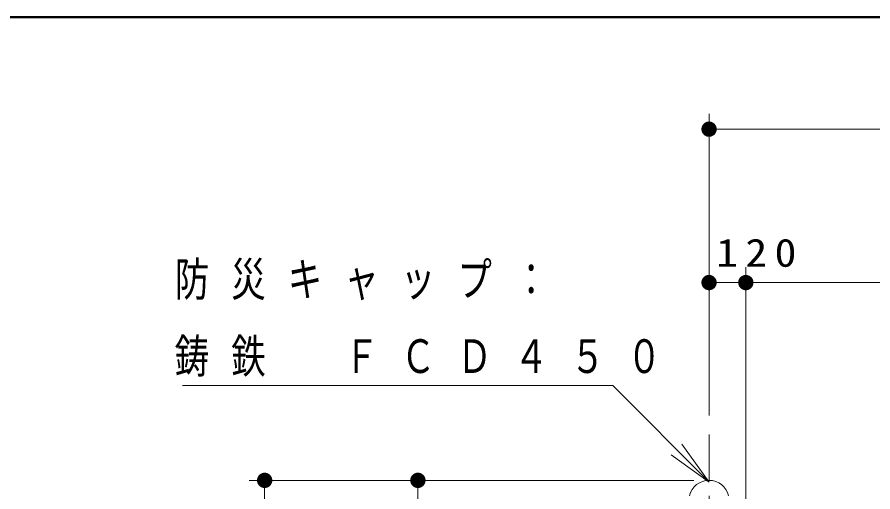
# Model space of a CAD drawing. Units: millimetres on the paper, scale 1:50. Extents: x -365 to 10, y -38 to 257.
# Drawn here: x -134.1 to -78.2, y 226.1 to 257 of the extents above; entities that cross this region are included whole.
import ezdxf

# ---------------------------------------------------------------- set-up
doc = ezdxf.new("R2010")
doc.units = ezdxf.units.MM
doc.linetypes.add('USER2', pattern=[6, 3, -1, 1, -1])
doc.layers.add('LY_1', color=7, linetype='Continuous', lineweight=13)
doc.layers.add('LY_2', color=7, linetype='Continuous', lineweight=13)
doc.styles.add('ＭＳ ゴシック', font='')
doc.styles.get('ＭＳ ゴシック').set_extended_font_data('MS Gothic')

# ---------------------------------------------------------------- blocks, each defined once
blk = doc.blocks.new('filled_dot')
at = {"color": 0, "linetype": 'Continuous', "lineweight": -2, "const_width": 1.25}
blk.add_lwpolyline([(-0.625, 0, 1), (0.625, 0, 1)], format="xyb", close=True, dxfattribs=at)

msp = doc.modelspace()

# ---------------------------------------------------------------- linework, layer by layer
at = {"layer": 'LY_1'}
for p, q in [((-88.907, 231.028), (-88.907, 250.697)), ((-88.907, 249.697), (-24.107, 249.697)), ((-86.507, 220.606), (-86.507, 240.697)), ((-88.907, 239.697), (-82.62, 239.697)), ((-86.507, 239.697), (-26.507, 239.697)), ((-90.678, 229.169), (-88.91, 226.695)), ((-88.91, 226.695), (-91.385, 228.462)), ((-88.91, 226.695), (-91.031, 228.816)), ((-89.907, 226.804), (-118.907, 226.804)), ((-117.907, 166.804), (-117.907, 226.804)), ((-107.907, 217.804), (-107.907, 226.804))]:
    msp.add_line(p, q, dxfattribs=at)
at = {"layer": 'LY_1', "linetype": 'USER2'}
msp.add_line((-88.907, 166.804), (-88.907, 230.028), dxfattribs=at)
at = {"layer": 'LY_1'}
msp.add_lwpolyline([(-88.91, 226.695), (-95.193, 232.977), (-123.268, 232.977)], dxfattribs=at)
msp.add_arc((-88.907, 225.484), 1.319, 14.0025, 165.9975, dxfattribs=at)
at = {"layer": 'LY_2', "lineweight": 50}
msp.add_line((0, 257), (-365, 257), dxfattribs=at)

# ---------------------------------------------------------------- block references
at = {"layer": 'LY_1', "xscale": 0.4, "yscale": 0.4}
for p in [(-88.907, 249.697), (-88.907, 239.697), (-86.507, 239.697)]:
    msp.add_blockref('filled_dot', p, dxfattribs=at)
for p, rotation in [((-86.507, 239.697), 180), ((-117.907, 226.804), 270), ((-107.907, 226.804), 270)]:
    msp.add_blockref('filled_dot', p, dxfattribs=dict(at, rotation=rotation))

# ---------------------------------------------------------------- texts
at = {"layer": 'LY_1', "style": 'ＭＳ ゴシック'}
for s, insert, char_height, attachment_point in [('\\T1.33;\\W1.15;120', (-85.588, 240.697), 1.833, 8), ('\\T1.64;\\W0.75;防災キャップ：', (-123.778, 239.777), 2.199, 4), ('\\T1.64;\\W0.75;鋳鉄\u3000ＦＣＤ４５０', (-123.778, 234.777), 2.199, 4)]:
    msp.add_mtext(s, dxfattribs=dict(at, insert=insert, char_height=char_height, attachment_point=attachment_point))

doc.saveas('drawing.dxf')
